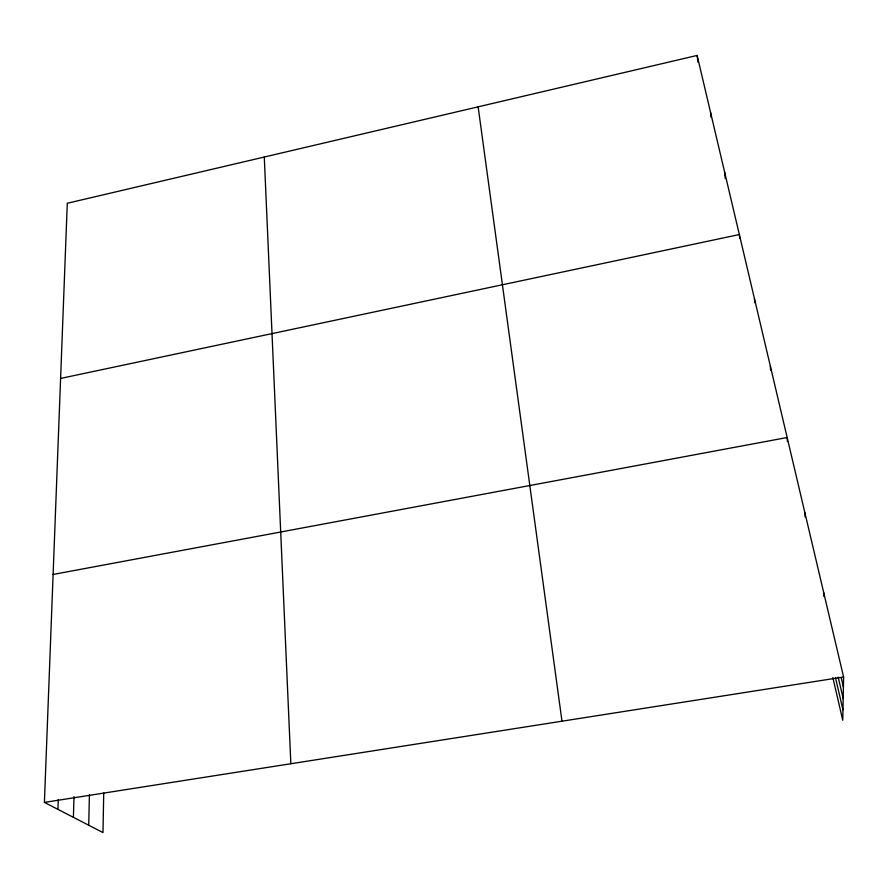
<?xml version="1.0" encoding="UTF-8"?>
<svg xmlns="http://www.w3.org/2000/svg" width="888" height="888" viewBox="0 0 888 888"><rect width="100%" height="100%" fill="white"/><g stroke="black" fill="none" stroke-linecap="round" stroke-linejoin="round"><path stroke-width="1.33" d="M103.718 793.051L102.986 832.567L44.4 802.408L67.288 203.263L697.135 55.433L843.6 677.011L842.756 720.279L832.822 677.455M88.711 825.218L89.422 794.738M73.404 817.337L74.004 796.58M57.942 809.379L58.264 799.7M60.595 378.432L739.338 234.543L739.715 238.461M53.114 574.458L787.168 437.518L787.412 441.536M44.4 802.408L843.6 677.011M841.202 677.677L843.4 687.079M838.172 677.078L843.178 698.523M835.486 677.677L842.956 709.801M478.133 106.838L561.982 721.2M697.135 55.433L697.924 62.06M710.511 112.166L711.088 117.327M724.553 171.795L725.263 178.566M754.456 298.668L754.811 302.764M770.373 366.233L770.662 370.118M264.28 157.032L290.842 763.747M804.917 512.831L805.083 516.971M823.698 592.529L823.753 596.303"/></g></svg>
